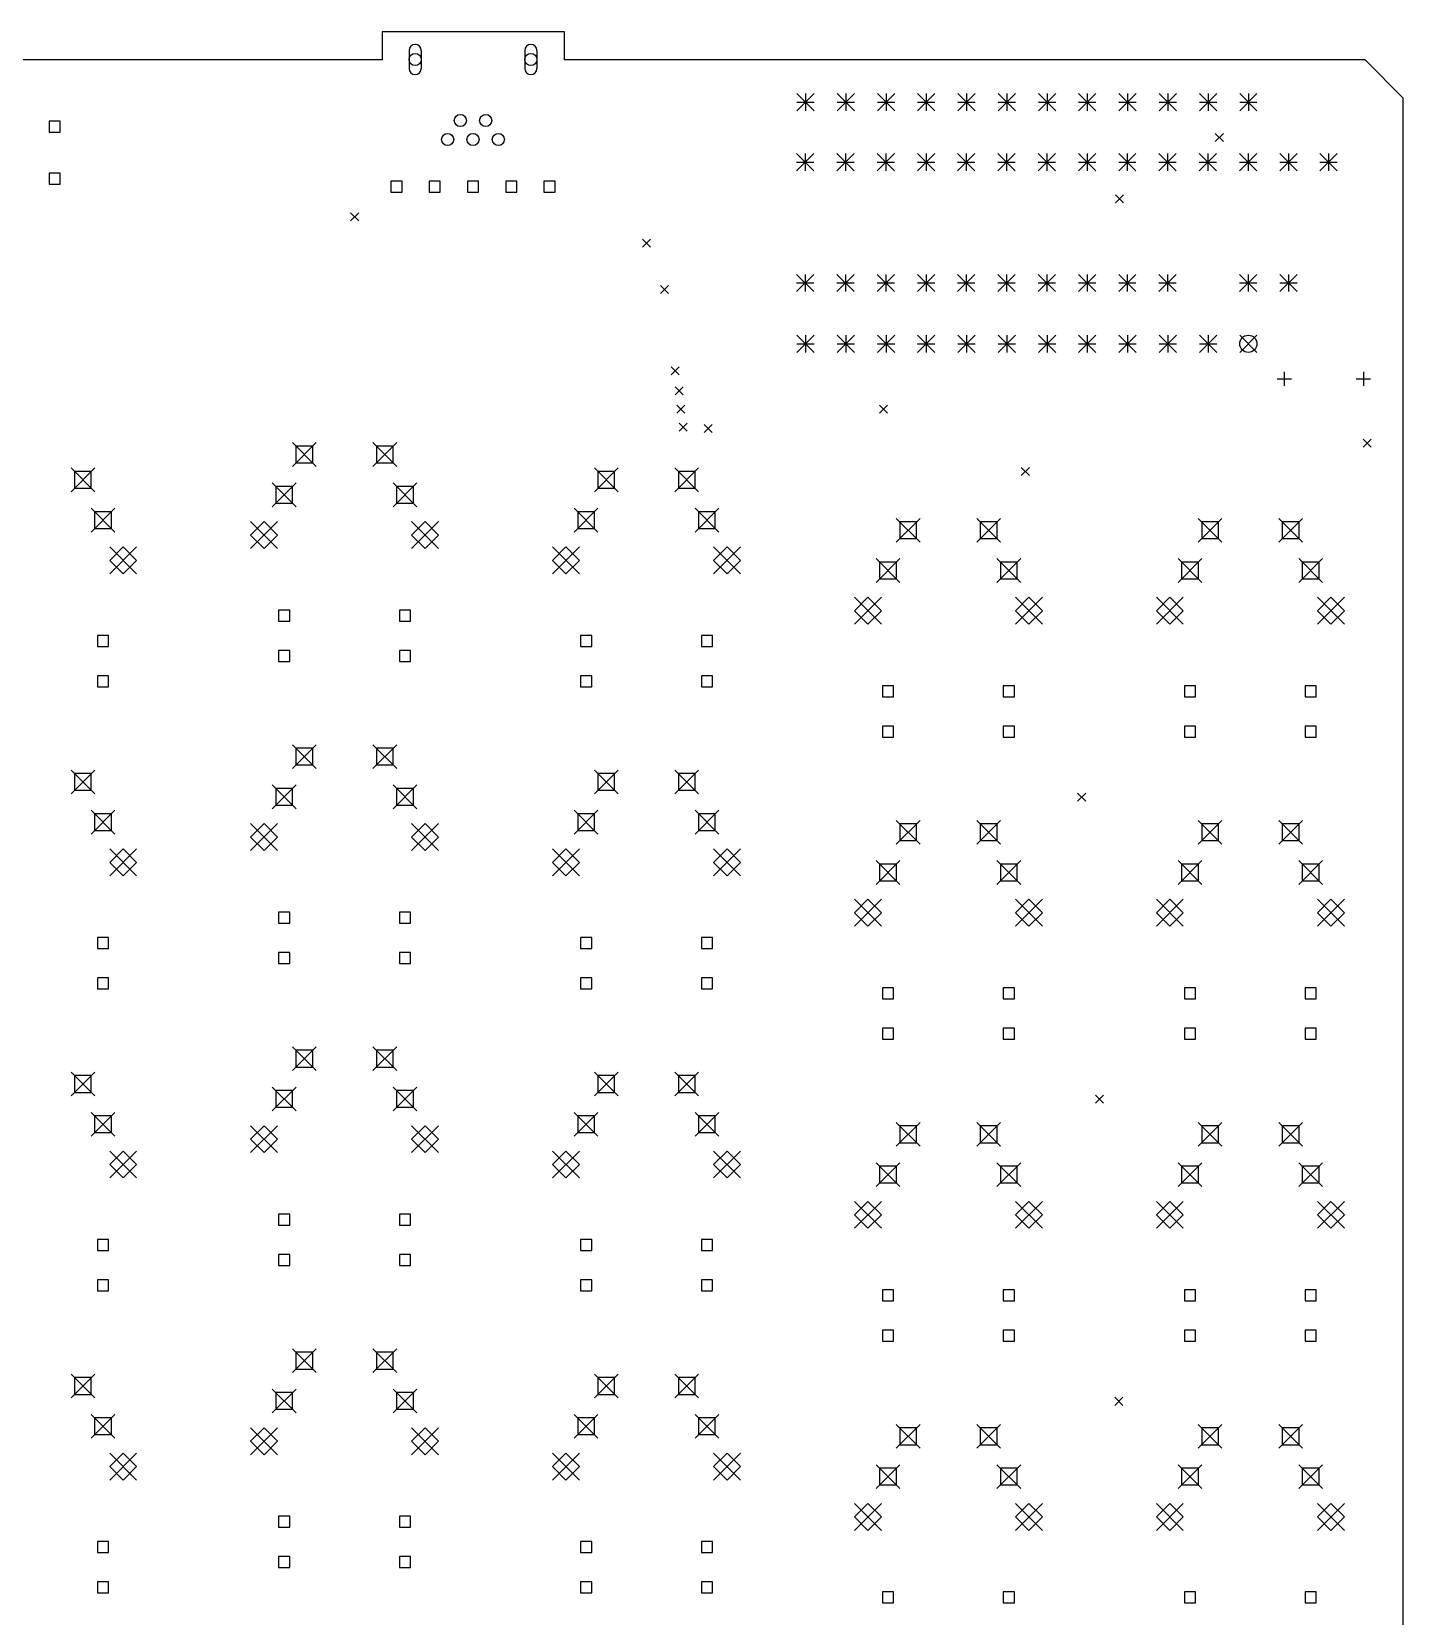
# Model space of a CAD drawing. Extents: x 21 to 196, y -233 to -30.
# Drawn here: x 109.8 to 196.3, y -130.4 to -30.5 of the extents above; entities that cross this region are included whole.
import ezdxf

# ---------------------------------------------------------------- set-up
doc = ezdxf.new("R2010")
doc.units = 0
doc.header["$MEASUREMENT"] = 0
doc.layers.add('BLACK', color=7, linetype='CONTINUOUS')

msp = doc.modelspace()

# ---------------------------------------------------------------- linework, layer by layer
at = {"layer": 'BLACK', "linetype": 'CONTINUOUS'}
for p, q in [((143.408, -30.48), (131.902, -30.48)), ((131.902, -30.48), (131.902, -32.258)), ((143.408, -32.258), (143.408, -30.48)), ((133.614, -31.6586), (133.614, -32.8016)), ((134.376, -31.6586), (134.376, -32.8016)), ((140.909, -31.6586), (140.909, -32.8016)), ((141.671, -31.6586), (141.671, -32.8016)), ((131.902, -32.258), (95.0468, -32.258)), ((193.929, -32.258), (143.408, -32.258)), ((196.342, -34.671), (193.929, -32.258)), ((158.077, -34.3789), (159.169, -35.4711)), ((159.169, -34.3789), (158.077, -35.4711)), ((158.077, -34.925), (159.169, -34.925)), ((158.623, -34.3789), (158.623, -35.4711)), ((160.617, -34.3789), (161.709, -35.4711)), ((161.709, -34.3789), (160.617, -35.4711)), ((160.617, -34.925), (161.709, -34.925)), ((161.163, -34.3789), (161.163, -35.4711)), ((163.157, -34.3789), (164.249, -35.4711)), ((164.249, -34.3789), (163.157, -35.4711)), ((163.157, -34.925), (164.249, -34.925)), ((163.703, -34.3789), (163.703, -35.4711)), ((165.697, -34.3789), (166.789, -35.4711)), ((166.789, -34.3789), (165.697, -35.4711)), ((165.697, -34.925), (166.789, -34.925)), ((166.243, -34.3789), (166.243, -35.4711)), ((168.237, -34.3789), (169.329, -35.4711)), ((169.329, -34.3789), (168.237, -35.4711)), ((168.237, -34.925), (169.329, -34.925)), ((168.783, -34.3789), (168.783, -35.4711)), ((170.777, -34.3789), (171.869, -35.4711)), ((171.869, -34.3789), (170.777, -35.4711)), ((170.777, -34.925), (171.869, -34.925)), ((171.323, -34.3789), (171.323, -35.4711)), ((173.317, -34.3789), (174.409, -35.4711)), ((174.409, -34.3789), (173.317, -35.4711)), ((173.317, -34.925), (174.409, -34.925)), ((173.863, -34.3789), (173.863, -35.4711)), ((175.857, -34.3789), (176.949, -35.4711)), ((176.949, -34.3789), (175.857, -35.4711)), ((175.857, -34.925), (176.949, -34.925)), ((176.403, -34.3789), (176.403, -35.4711)), ((178.397, -34.3789), (179.489, -35.4711)), ((179.489, -34.3789), (178.397, -35.4711)), ((178.397, -34.925), (179.489, -34.925)), ((178.943, -34.3789), (178.943, -35.4711)), ((180.937, -34.3789), (182.029, -35.4711)), ((182.029, -34.3789), (180.937, -35.4711)), ((180.937, -34.925), (182.029, -34.925)), ((181.483, -34.3789), (181.483, -35.4711)), ((183.477, -34.3789), (184.569, -35.4711)), ((184.569, -34.3789), (183.477, -35.4711)), ((183.477, -34.925), (184.569, -34.925)), ((184.023, -34.3789), (184.023, -35.4711)), ((186.017, -34.3789), (187.109, -35.4711)), ((187.109, -34.3789), (186.017, -35.4711)), ((186.017, -34.925), (187.109, -34.925)), ((186.563, -34.3789), (186.563, -35.4711)), ((196.342, -151.13), (196.342, -34.671)), ((111.595, -36.1148), (110.895, -36.1148)), ((110.895, -36.1148), (110.895, -36.8152)), ((110.895, -36.8152), (111.595, -36.8152)), ((111.595, -36.8152), (111.595, -36.1148)), ((184.48, -36.9062), (184.988, -37.4142)), ((184.988, -36.9062), (184.48, -37.4142)), ((158.062, -38.1639), (159.154, -39.2561)), ((159.154, -38.1639), (158.062, -39.2561)), ((158.062, -38.71), (159.154, -38.71)), ((158.608, -38.1639), (158.608, -39.2561)), ((160.602, -38.1639), (161.694, -39.2561)), ((161.694, -38.1639), (160.602, -39.2561)), ((160.602, -38.71), (161.694, -38.71)), ((161.148, -38.1639), (161.148, -39.2561)), ((163.142, -38.1639), (164.234, -39.2561)), ((164.234, -38.1639), (163.142, -39.2561)), ((163.142, -38.71), (164.234, -38.71)), ((163.688, -38.1639), (163.688, -39.2561)), ((165.682, -38.1639), (166.774, -39.2561)), ((166.774, -38.1639), (165.682, -39.2561)), ((165.682, -38.71), (166.774, -38.71)), ((166.228, -38.1639), (166.228, -39.2561)), ((168.222, -38.1639), (169.314, -39.2561)), ((169.314, -38.1639), (168.222, -39.2561)), ((168.222, -38.71), (169.314, -38.71)), ((168.768, -38.1639), (168.768, -39.2561)), ((170.762, -38.1639), (171.854, -39.2561)), ((171.854, -38.1639), (170.762, -39.2561)), ((170.762, -38.71), (171.854, -38.71)), ((171.308, -38.1639), (171.308, -39.2561)), ((173.302, -38.1639), (174.394, -39.2561)), ((174.394, -38.1639), (173.302, -39.2561)), ((173.302, -38.71), (174.394, -38.71)), ((173.848, -38.1639), (173.848, -39.2561)), ((175.842, -38.1639), (176.934, -39.2561)), ((176.934, -38.1639), (175.842, -39.2561)), ((175.842, -38.71), (176.934, -38.71)), ((176.388, -38.1639), (176.388, -39.2561)), ((178.382, -38.1639), (179.474, -39.2561)), ((179.474, -38.1639), (178.382, -39.2561)), ((178.382, -38.71), (179.474, -38.71)), ((178.928, -38.1639), (178.928, -39.2561)), ((180.922, -38.1639), (182.014, -39.2561)), ((182.014, -38.1639), (180.922, -39.2561)), ((180.922, -38.71), (182.014, -38.71)), ((181.468, -38.1639), (181.468, -39.2561)), ((183.462, -38.1639), (184.554, -39.2561)), ((184.554, -38.1639), (183.462, -39.2561)), ((183.462, -38.71), (184.554, -38.71)), ((184.008, -38.1639), (184.008, -39.2561)), ((186.002, -38.1639), (187.094, -39.2561)), ((187.094, -38.1639), (186.002, -39.2561)), ((186.002, -38.71), (187.094, -38.71)), ((186.548, -38.1639), (186.548, -39.2561)), ((188.542, -38.1639), (189.634, -39.2561)), ((189.634, -38.1639), (188.542, -39.2561)), ((188.542, -38.71), (189.634, -38.71)), ((189.088, -38.1639), (189.088, -39.2561)), ((191.082, -38.1639), (192.174, -39.2561)), ((192.174, -38.1639), (191.082, -39.2561)), ((191.082, -38.71), (192.174, -38.71)), ((191.628, -38.1639), (191.628, -39.2561)), ((111.602, -39.4008), (110.902, -39.4008)), ((110.902, -39.4008), (110.902, -40.1012)), ((111.602, -40.1012), (111.602, -39.4008)), ((133.167, -39.9088), (132.466, -39.9088)), ((132.466, -39.9088), (132.466, -40.6092)), ((133.167, -40.6092), (133.167, -39.9088)), ((135.58, -39.9088), (134.879, -39.9088)), ((134.879, -39.9088), (134.879, -40.6092)), ((135.58, -40.6092), (135.58, -39.9088)), ((137.993, -39.9088), (137.292, -39.9088)), ((137.292, -39.9088), (137.292, -40.6092)), ((137.993, -40.6092), (137.993, -39.9088)), ((140.406, -39.9088), (139.705, -39.9088)), ((139.705, -39.9088), (139.705, -40.6092)), ((140.406, -40.6092), (140.406, -39.9088)), ((142.819, -39.9088), (142.118, -39.9088)), ((142.118, -39.9088), (142.118, -40.6092)), ((142.819, -40.6092), (142.819, -39.9088)), ((110.902, -40.1012), (111.602, -40.1012)), ((132.466, -40.6092), (133.167, -40.6092)), ((134.879, -40.6092), (135.58, -40.6092)), ((137.292, -40.6092), (137.993, -40.6092)), ((139.705, -40.6092), (140.406, -40.6092)), ((142.118, -40.6092), (142.819, -40.6092)), ((178.181, -40.767), (178.689, -41.275)), ((178.689, -40.767), (178.181, -41.275)), ((129.921, -41.91), (130.429, -42.418)), ((130.429, -41.91), (129.921, -42.418)), ((148.336, -43.561), (148.844, -44.069)), ((148.844, -43.561), (148.336, -44.069)), ((158.062, -45.7839), (159.154, -46.8761)), ((159.154, -45.7839), (158.062, -46.8761)), ((158.608, -45.7839), (158.608, -46.8761)), ((160.602, -45.7839), (161.694, -46.8761)), ((161.694, -45.7839), (160.602, -46.8761)), ((161.148, -45.7839), (161.148, -46.8761)), ((163.142, -45.7839), (164.234, -46.8761)), ((164.234, -45.7839), (163.142, -46.8761)), ((163.688, -45.7839), (163.688, -46.8761)), ((165.682, -45.7839), (166.774, -46.8761)), ((166.774, -45.7839), (165.682, -46.8761)), ((166.228, -45.7839), (166.228, -46.8761)), ((168.222, -45.7839), (169.314, -46.8761)), ((169.314, -45.7839), (168.222, -46.8761)), ((168.768, -45.7839), (168.768, -46.8761)), ((170.762, -45.7839), (171.854, -46.8761)), ((171.854, -45.7839), (170.762, -46.8761)), ((171.308, -45.7839), (171.308, -46.8761)), ((173.302, -45.7839), (174.394, -46.8761)), ((174.394, -45.7839), (173.302, -46.8761)), ((173.848, -45.7839), (173.848, -46.8761)), ((175.842, -45.7839), (176.934, -46.8761)), ((176.934, -45.7839), (175.842, -46.8761)), ((176.388, -45.7839), (176.388, -46.8761)), ((178.382, -45.7839), (179.474, -46.8761)), ((179.474, -45.7839), (178.382, -46.8761)), ((178.928, -45.7839), (178.928, -46.8761)), ((180.922, -45.7839), (182.014, -46.8761)), ((182.014, -45.7839), (180.922, -46.8761)), ((181.468, -45.7839), (181.468, -46.8761)), ((186.002, -45.7839), (187.094, -46.8761)), ((187.094, -45.7839), (186.002, -46.8761)), ((186.548, -45.7839), (186.548, -46.8761)), ((188.542, -45.7839), (189.634, -46.8761)), ((189.634, -45.7839), (188.542, -46.8761)), ((189.088, -45.7839), (189.088, -46.8761)), ((149.479, -46.482), (149.987, -46.99)), ((149.987, -46.482), (149.479, -46.99)), ((158.062, -46.33), (159.154, -46.33)), ((160.602, -46.33), (161.694, -46.33)), ((163.142, -46.33), (164.234, -46.33)), ((165.682, -46.33), (166.774, -46.33)), ((168.222, -46.33), (169.314, -46.33)), ((170.762, -46.33), (171.854, -46.33)), ((173.302, -46.33), (174.394, -46.33)), ((175.842, -46.33), (176.934, -46.33)), ((178.382, -46.33), (179.474, -46.33)), ((180.922, -46.33), (182.014, -46.33)), ((186.002, -46.33), (187.094, -46.33)), ((188.542, -46.33), (189.634, -46.33)), ((158.077, -49.6189), (159.169, -50.7111)), ((159.169, -49.6189), (158.077, -50.7111)), ((158.623, -49.6189), (158.623, -50.7111)), ((160.617, -49.6189), (161.709, -50.7111)), ((161.709, -49.6189), (160.617, -50.7111)), ((161.163, -49.6189), (161.163, -50.7111)), ((163.157, -49.6189), (164.249, -50.7111)), ((164.249, -49.6189), (163.157, -50.7111)), ((163.703, -49.6189), (163.703, -50.7111)), ((165.697, -49.6189), (166.789, -50.7111)), ((166.789, -49.6189), (165.697, -50.7111)), ((166.243, -49.6189), (166.243, -50.7111)), ((168.237, -49.6189), (169.329, -50.7111)), ((169.329, -49.6189), (168.237, -50.7111)), ((168.783, -49.6189), (168.783, -50.7111)), ((170.777, -49.6189), (171.869, -50.7111)), ((171.869, -49.6189), (170.777, -50.7111)), ((171.323, -49.6189), (171.323, -50.7111)), ((173.317, -49.6189), (174.409, -50.7111)), ((174.409, -49.6189), (173.317, -50.7111)), ((173.863, -49.6189), (173.863, -50.7111)), ((175.857, -49.6189), (176.949, -50.7111)), ((176.949, -49.6189), (175.857, -50.7111)), ((176.403, -49.6189), (176.403, -50.7111)), ((178.397, -49.6189), (179.489, -50.7111)), ((179.489, -49.6189), (178.397, -50.7111)), ((178.943, -49.6189), (178.943, -50.7111)), ((180.937, -49.6189), (182.029, -50.7111)), ((182.029, -49.6189), (180.937, -50.7111)), ((181.483, -49.6189), (181.483, -50.7111)), ((183.477, -49.6189), (184.569, -50.7111)), ((184.569, -49.6189), (183.477, -50.7111)), ((184.023, -49.6189), (184.023, -50.7111)), ((186.018, -49.6202), (187.108, -50.7098)), ((187.108, -49.6202), (186.018, -50.7098)), ((158.077, -50.165), (159.169, -50.165)), ((160.617, -50.165), (161.709, -50.165)), ((163.157, -50.165), (164.249, -50.165)), ((165.697, -50.165), (166.789, -50.165)), ((168.237, -50.165), (169.329, -50.165)), ((170.777, -50.165), (171.869, -50.165)), ((173.317, -50.165), (174.409, -50.165)), ((175.857, -50.165), (176.949, -50.165)), ((178.397, -50.165), (179.489, -50.165)), ((180.937, -50.165), (182.029, -50.165)), ((183.477, -50.165), (184.569, -50.165)), ((150.139, -51.6128), (150.647, -52.1208)), ((150.647, -51.6128), (150.139, -52.1208)), ((188.827, -51.9248), (188.827, -52.8248)), ((193.827, -51.9248), (193.827, -52.8248)), ((150.393, -52.8828), (150.901, -53.3908)), ((150.901, -52.8828), (150.393, -53.3908)), ((188.377, -52.3748), (189.277, -52.3748)), ((193.377, -52.3748), (194.277, -52.3748)), ((150.495, -54.0385), (151.003, -54.5465)), ((151.003, -54.0385), (150.495, -54.5465)), ((163.297, -54.0258), (163.805, -54.5338)), ((163.805, -54.0258), (163.297, -54.5338)), ((150.647, -55.1688), (151.155, -55.6768)), ((151.155, -55.1688), (150.647, -55.6768)), ((152.222, -55.245), (152.73, -55.753)), ((152.73, -55.245), (152.222, -55.753)), ((126.251, -56.4007), (127.749, -57.8993)), ((127.749, -56.4007), (126.251, -57.8993)), ((127.53, -56.6202), (126.47, -56.6202)), ((126.47, -56.6202), (126.47, -57.6798)), ((127.53, -57.6798), (127.53, -56.6202)), ((131.331, -56.4007), (132.829, -57.8993)), ((132.829, -56.4007), (131.331, -57.8993)), ((132.61, -56.6202), (131.55, -56.6202)), ((131.55, -56.6202), (131.55, -57.6798)), ((132.61, -57.6798), (132.61, -56.6202)), ((193.802, -56.1848), (194.31, -56.6928)), ((194.31, -56.1848), (193.802, -56.6928)), ((126.47, -57.6798), (127.53, -57.6798)), ((131.55, -57.6798), (132.61, -57.6798)), ((172.237, -57.9628), (172.745, -58.4708)), ((172.745, -57.9628), (172.237, -58.4708)), ((112.281, -57.9984), (113.779, -59.497)), ((113.779, -57.9984), (112.281, -59.497)), ((113.56, -58.2178), (112.5, -58.2178)), ((112.5, -58.2178), (112.5, -59.2775)), ((113.56, -59.2775), (113.56, -58.2178)), ((124.981, -58.9407), (126.479, -60.4393)), ((126.479, -58.9407), (124.981, -60.4393)), ((132.601, -58.9407), (134.099, -60.4393)), ((134.099, -58.9407), (132.601, -60.4393)), ((145.301, -57.9984), (146.799, -59.497)), ((146.799, -57.9984), (145.301, -59.497)), ((146.58, -58.2178), (145.52, -58.2178)), ((145.52, -58.2178), (145.52, -59.2775)), ((146.58, -59.2775), (146.58, -58.2178)), ((150.381, -57.9984), (151.879, -59.497)), ((151.879, -57.9984), (150.381, -59.497)), ((151.66, -58.2178), (150.6, -58.2178)), ((150.6, -58.2178), (150.6, -59.2775)), ((151.66, -59.2775), (151.66, -58.2178)), ((112.5, -59.2775), (113.56, -59.2775)), ((126.26, -59.1602), (125.2, -59.1602)), ((125.2, -59.1602), (125.2, -60.2198)), ((126.26, -60.2198), (126.26, -59.1602)), ((133.88, -59.1602), (132.82, -59.1602)), ((132.82, -59.1602), (132.82, -60.2198)), ((133.88, -60.2198), (133.88, -59.1602)), ((145.52, -59.2775), (146.58, -59.2775)), ((150.6, -59.2775), (151.66, -59.2775)), ((113.551, -60.5384), (115.049, -62.037)), ((115.049, -60.5384), (113.551, -62.037)), ((114.83, -60.7578), (113.77, -60.7578)), ((113.77, -60.7578), (113.77, -61.8175)), ((114.83, -61.8175), (114.83, -60.7578)), ((125.2, -60.2198), (126.26, -60.2198)), ((132.82, -60.2198), (133.88, -60.2198)), ((144.031, -60.5384), (145.529, -62.037)), ((145.529, -60.5384), (144.031, -62.037)), ((145.31, -60.7578), (144.25, -60.7578)), ((144.25, -60.7578), (144.25, -61.8175)), ((145.31, -61.8175), (145.31, -60.7578)), ((151.651, -60.5384), (153.149, -62.037)), ((153.149, -60.5384), (151.651, -62.037)), ((152.93, -60.7578), (151.87, -60.7578)), ((151.87, -60.7578), (151.87, -61.8175)), ((152.93, -61.8175), (152.93, -60.7578)), ((113.77, -61.8175), (114.83, -61.8175)), ((123.609, -61.3791), (125.311, -63.0809)), ((125.311, -61.3791), (123.609, -63.0809)), ((124.46, -61.3791), (123.609, -62.23)), ((125.311, -62.23), (124.46, -61.3791)), ((133.769, -61.3791), (135.471, -63.0809)), ((135.471, -61.3791), (133.769, -63.0809)), ((134.62, -61.3791), (133.769, -62.23)), ((135.471, -62.23), (134.62, -61.3791)), ((144.25, -61.8175), (145.31, -61.8175)), ((151.87, -61.8175), (152.93, -61.8175)), ((164.351, -61.1759), (165.849, -62.6745)), ((165.849, -61.1759), (164.351, -62.6745)), ((165.63, -61.3954), (164.57, -61.3954)), ((164.57, -61.3954), (164.57, -62.455)), ((165.63, -62.455), (165.63, -61.3954)), ((169.431, -61.1759), (170.929, -62.6745)), ((170.929, -61.1759), (169.431, -62.6745)), ((170.71, -61.3954), (169.65, -61.3954)), ((169.65, -61.3954), (169.65, -62.455)), ((170.71, -62.455), (170.71, -61.3954)), ((183.401, -61.1759), (184.899, -62.6745)), ((184.899, -61.1759), (183.401, -62.6745)), ((184.68, -61.3954), (183.62, -61.3954)), ((183.62, -61.3954), (183.62, -62.455)), ((184.68, -62.455), (184.68, -61.3954)), ((188.481, -61.1759), (189.979, -62.6745)), ((189.979, -61.1759), (188.481, -62.6745)), ((189.76, -61.3954), (188.7, -61.3954)), ((188.7, -61.3954), (188.7, -62.455)), ((189.76, -62.455), (189.76, -61.3954)), ((123.609, -62.23), (124.46, -63.0809)), ((124.46, -63.0809), (125.311, -62.23)), ((133.769, -62.23), (134.62, -63.0809)), ((134.62, -63.0809), (135.471, -62.23)), ((164.57, -62.455), (165.63, -62.455)), ((169.65, -62.455), (170.71, -62.455)), ((183.62, -62.455), (184.68, -62.455)), ((188.7, -62.455), (189.76, -62.455)), ((114.719, -62.9768), (116.421, -64.6786)), ((116.421, -62.9768), (114.719, -64.6786)), ((115.57, -62.9768), (114.719, -63.8277)), ((114.719, -63.8277), (115.57, -64.6786)), ((116.421, -63.8277), (115.57, -62.9768)), ((115.57, -64.6786), (116.421, -63.8277)), ((142.659, -62.9768), (144.361, -64.6786)), ((144.361, -62.9768), (142.659, -64.6786)), ((143.51, -62.9768), (142.659, -63.8277)), ((142.659, -63.8277), (143.51, -64.6786)), ((144.361, -63.8277), (143.51, -62.9768)), ((143.51, -64.6786), (144.361, -63.8277)), ((152.819, -62.9768), (154.521, -64.6786)), ((154.521, -62.9768), (152.819, -64.6786)), ((153.67, -62.9768), (152.819, -63.8277)), ((152.819, -63.8277), (153.67, -64.6786)), ((154.521, -63.8277), (153.67, -62.9768)), ((153.67, -64.6786), (154.521, -63.8277)), ((163.081, -63.7159), (164.579, -65.2145)), ((164.579, -63.7159), (163.081, -65.2145)), ((164.36, -63.9354), (163.3, -63.9354)), ((163.3, -63.9354), (163.3, -64.995)), ((164.36, -64.995), (164.36, -63.9354)), ((170.701, -63.7159), (172.199, -65.2145)), ((172.199, -63.7159), (170.701, -65.2145)), ((171.98, -63.9354), (170.92, -63.9354)), ((170.92, -63.9354), (170.92, -64.995)), ((171.98, -64.995), (171.98, -63.9354)), ((182.131, -63.7159), (183.629, -65.2145)), ((183.629, -63.7159), (182.131, -65.2145)), ((183.41, -63.9354), (182.35, -63.9354)), ((182.35, -63.9354), (182.35, -64.995)), ((183.41, -64.995), (183.41, -63.9354)), ((189.751, -63.7159), (191.249, -65.2145)), ((191.249, -63.7159), (189.751, -65.2145)), ((191.03, -63.9354), (189.97, -63.9354)), ((189.97, -63.9354), (189.97, -64.995)), ((191.03, -64.995), (191.03, -63.9354)), ((163.3, -64.995), (164.36, -64.995)), ((170.92, -64.995), (171.98, -64.995)), ((182.35, -64.995), (183.41, -64.995)), ((189.97, -64.995), (191.03, -64.995)), ((126.08, -66.9598), (125.38, -66.9598)), ((125.38, -66.9598), (125.38, -67.6602)), ((126.08, -67.6602), (126.08, -66.9598)), ((133.7, -66.9598), (133, -66.9598)), ((133, -66.9598), (133, -67.6602)), ((133.7, -67.6602), (133.7, -66.9598)), ((161.709, -66.1543), (163.411, -67.8561)), ((163.411, -66.1543), (161.709, -67.8561)), ((162.56, -66.1543), (161.709, -67.0052)), ((163.411, -67.0052), (162.56, -66.1543)), ((171.869, -66.1543), (173.571, -67.8561)), ((173.571, -66.1543), (171.869, -67.8561)), ((172.72, -66.1543), (171.869, -67.0052)), ((173.571, -67.0052), (172.72, -66.1543)), ((180.759, -66.1543), (182.461, -67.8561)), ((182.461, -66.1543), (180.759, -67.8561)), ((181.61, -66.1543), (180.759, -67.0052)), ((182.461, -67.0052), (181.61, -66.1543)), ((190.919, -66.1543), (192.621, -67.8561)), ((192.621, -66.1543), (190.919, -67.8561)), ((191.77, -66.1543), (190.919, -67.0052)), ((192.621, -67.0052), (191.77, -66.1543)), ((125.38, -67.6602), (126.08, -67.6602)), ((133, -67.6602), (133.7, -67.6602)), ((161.709, -67.0052), (162.56, -67.8561)), ((162.56, -67.8561), (163.411, -67.0052)), ((171.869, -67.0052), (172.72, -67.8561)), ((172.72, -67.8561), (173.571, -67.0052)), ((180.759, -67.0052), (181.61, -67.8561)), ((181.61, -67.8561), (182.461, -67.0052)), ((190.919, -67.0052), (191.77, -67.8561)), ((191.77, -67.8561), (192.621, -67.0052)), ((114.65, -68.5574), (113.95, -68.5574)), ((113.95, -68.5574), (113.95, -69.2579)), ((114.65, -69.2579), (114.65, -68.5574)), ((145.13, -68.5574), (144.43, -68.5574)), ((144.43, -68.5574), (144.43, -69.2579)), ((145.13, -69.2579), (145.13, -68.5574)), ((152.75, -68.5574), (152.05, -68.5574)), ((152.05, -68.5574), (152.05, -69.2579)), ((152.75, -69.2579), (152.75, -68.5574)), ((113.95, -69.2579), (114.65, -69.2579)), ((126.08, -69.4998), (125.38, -69.4998)), ((125.38, -69.4998), (125.38, -70.2002)), ((126.08, -70.2002), (126.08, -69.4998)), ((133.7, -69.4998), (133, -69.4998)), ((133, -69.4998), (133, -70.2002)), ((133.7, -70.2002), (133.7, -69.4998)), ((144.43, -69.2579), (145.13, -69.2579)), ((152.05, -69.2579), (152.75, -69.2579)), ((125.38, -70.2002), (126.08, -70.2002)), ((133, -70.2002), (133.7, -70.2002)), ((114.65, -71.0974), (113.95, -71.0974)), ((113.95, -71.0974), (113.95, -71.7979)), ((113.95, -71.7979), (114.65, -71.7979)), ((114.65, -71.7979), (114.65, -71.0974)), ((145.13, -71.0974), (144.43, -71.0974)), ((144.43, -71.0974), (144.43, -71.7979)), ((144.43, -71.7979), (145.13, -71.7979)), ((145.13, -71.7979), (145.13, -71.0974)), ((152.75, -71.0974), (152.05, -71.0974)), ((152.05, -71.0974), (152.05, -71.7979)), ((152.05, -71.7979), (152.75, -71.7979)), ((152.75, -71.7979), (152.75, -71.0974)), ((164.18, -71.735), (163.48, -71.735)), ((163.48, -71.735), (163.48, -72.4354)), ((164.18, -72.4354), (164.18, -71.735)), ((171.8, -71.735), (171.1, -71.735)), ((171.1, -71.735), (171.1, -72.4354)), ((171.8, -72.4354), (171.8, -71.735)), ((183.23, -71.735), (182.53, -71.735)), ((182.53, -71.735), (182.53, -72.4354)), ((183.23, -72.4354), (183.23, -71.735)), ((190.85, -71.735), (190.15, -71.735)), ((190.15, -71.735), (190.15, -72.4354)), ((190.85, -72.4354), (190.85, -71.735)), ((163.48, -72.4354), (164.18, -72.4354)), ((171.1, -72.4354), (171.8, -72.4354)), ((182.53, -72.4354), (183.23, -72.4354)), ((190.15, -72.4354), (190.85, -72.4354)), ((164.18, -74.275), (163.48, -74.275)), ((163.48, -74.275), (163.48, -74.9754)), ((164.18, -74.9754), (164.18, -74.275)), ((171.8, -74.275), (171.1, -74.275)), ((171.1, -74.275), (171.1, -74.9754)), ((171.8, -74.9754), (171.8, -74.275)), ((183.23, -74.275), (182.53, -74.275)), ((182.53, -74.275), (182.53, -74.9754)), ((183.23, -74.9754), (183.23, -74.275)), ((190.85, -74.275), (190.15, -74.275)), ((190.15, -74.275), (190.15, -74.9754)), ((190.85, -74.9754), (190.85, -74.275)), ((126.251, -75.4507), (127.749, -76.9493)), ((127.749, -75.4507), (126.251, -76.9493)), ((127.53, -75.6702), (126.47, -75.6702)), ((126.47, -75.6702), (126.47, -76.7298)), ((127.53, -76.7298), (127.53, -75.6702)), ((131.331, -75.4507), (132.829, -76.9493)), ((132.829, -75.4507), (131.331, -76.9493)), ((132.61, -75.6702), (131.55, -75.6702)), ((131.55, -75.6702), (131.55, -76.7298)), ((132.61, -76.7298), (132.61, -75.6702)), ((163.48, -74.9754), (164.18, -74.9754)), ((171.1, -74.9754), (171.8, -74.9754)), ((182.53, -74.9754), (183.23, -74.9754)), ((190.15, -74.9754), (190.85, -74.9754)), ((126.47, -76.7298), (127.53, -76.7298)), ((131.55, -76.7298), (132.61, -76.7298)), ((112.281, -77.0484), (113.779, -78.547)), ((113.779, -77.0484), (112.281, -78.547)), ((113.56, -77.2678), (112.5, -77.2678)), ((112.5, -77.2678), (112.5, -78.3275)), ((113.56, -78.3275), (113.56, -77.2678)), ((145.301, -77.0484), (146.799, -78.547)), ((146.799, -77.0484), (145.301, -78.547)), ((146.58, -77.2678), (145.52, -77.2678)), ((145.52, -77.2678), (145.52, -78.3275)), ((146.58, -78.3275), (146.58, -77.2678)), ((150.381, -77.0484), (151.879, -78.547)), ((151.879, -77.0484), (150.381, -78.547)), ((151.66, -77.2678), (150.6, -77.2678)), ((150.6, -77.2678), (150.6, -78.3275)), ((151.66, -78.3275), (151.66, -77.2678)), ((112.5, -78.3275), (113.56, -78.3275)), ((124.981, -77.9907), (126.479, -79.4893)), ((126.479, -77.9907), (124.981, -79.4893)), ((126.26, -78.2102), (125.2, -78.2102)), ((125.2, -78.2102), (125.2, -79.2698)), ((126.26, -79.2698), (126.26, -78.2102)), ((132.601, -77.9907), (134.099, -79.4893)), ((134.099, -77.9907), (132.601, -79.4893)), ((133.88, -78.2102), (132.82, -78.2102)), ((132.82, -78.2102), (132.82, -79.2698)), ((133.88, -79.2698), (133.88, -78.2102)), ((145.52, -78.3275), (146.58, -78.3275)), ((150.6, -78.3275), (151.66, -78.3275)), ((175.793, -78.5114), (176.301, -79.0194)), ((176.301, -78.5114), (175.793, -79.0194)), ((113.551, -79.5884), (115.049, -81.087)), ((115.049, -79.5884), (113.551, -81.087)), ((114.83, -79.8078), (113.77, -79.8078)), ((113.77, -79.8078), (113.77, -80.8675)), ((114.83, -80.8675), (114.83, -79.8078)), ((125.2, -79.2698), (126.26, -79.2698)), ((132.82, -79.2698), (133.88, -79.2698)), ((144.031, -79.5884), (145.529, -81.087)), ((145.529, -79.5884), (144.031, -81.087)), ((145.31, -79.8078), (144.25, -79.8078)), ((144.25, -79.8078), (144.25, -80.8675)), ((145.31, -80.8675), (145.31, -79.8078)), ((151.651, -79.5884), (153.149, -81.087)), ((153.149, -79.5884), (151.651, -81.087)), ((152.93, -79.8078), (151.87, -79.8078)), ((151.87, -79.8078), (151.87, -80.8675)), ((152.93, -80.8675), (152.93, -79.8078)), ((113.77, -80.8675), (114.83, -80.8675)), ((123.609, -80.4291), (125.311, -82.1309)), ((125.311, -80.4291), (123.609, -82.1309)), ((124.46, -80.4291), (123.609, -81.28)), ((125.311, -81.28), (124.46, -80.4291)), ((133.769, -80.4291), (135.471, -82.1309)), ((135.471, -80.4291), (133.769, -82.1309)), ((134.62, -80.4291), (133.769, -81.28)), ((135.471, -81.28), (134.62, -80.4291)), ((144.25, -80.8675), (145.31, -80.8675)), ((151.87, -80.8675), (152.93, -80.8675)), ((164.351, -80.2234), (165.849, -81.722)), ((165.849, -80.2234), (164.351, -81.722)), ((165.63, -80.4428), (164.57, -80.4428)), ((164.57, -80.4428), (164.57, -81.5025)), ((165.63, -81.5025), (165.63, -80.4428)), ((169.431, -80.2234), (170.929, -81.722)), ((170.929, -80.2234), (169.431, -81.722)), ((170.71, -80.4428), (169.65, -80.4428)), ((169.65, -80.4428), (169.65, -81.5025)), ((170.71, -81.5025), (170.71, -80.4428)), ((183.401, -80.2234), (184.899, -81.722)), ((184.899, -80.2234), (183.401, -81.722)), ((184.68, -80.4428), (183.62, -80.4428)), ((183.62, -80.4428), (183.62, -81.5025)), ((184.68, -81.5025), (184.68, -80.4428)), ((188.481, -80.2234), (189.979, -81.722)), ((189.979, -80.2234), (188.481, -81.722)), ((189.76, -80.4428), (188.7, -80.4428)), ((188.7, -80.4428), (188.7, -81.5025)), ((189.76, -81.5025), (189.76, -80.4428)), ((123.609, -81.28), (124.46, -82.1309)), ((124.46, -82.1309), (125.311, -81.28)), ((133.769, -81.28), (134.62, -82.1309)), ((134.62, -82.1309), (135.471, -81.28)), ((164.57, -81.5025), (165.63, -81.5025)), ((169.65, -81.5025), (170.71, -81.5025)), ((183.62, -81.5025), (184.68, -81.5025)), ((188.7, -81.5025), (189.76, -81.5025)), ((114.719, -82.0268), (116.421, -83.7286)), ((116.421, -82.0268), (114.719, -83.7286)), ((115.57, -82.0268), (114.719, -82.8777)), ((114.719, -82.8777), (115.57, -83.7286)), ((116.421, -82.8777), (115.57, -82.0268)), ((115.57, -83.7286), (116.421, -82.8777)), ((142.659, -82.0268), (144.361, -83.7286)), ((144.361, -82.0268), (142.659, -83.7286)), ((143.51, -82.0268), (142.659, -82.8777)), ((142.659, -82.8777), (143.51, -83.7286)), ((144.361, -82.8777), (143.51, -82.0268)), ((143.51, -83.7286), (144.361, -82.8777)), ((152.819, -82.0268), (154.521, -83.7286)), ((154.521, -82.0268), (152.819, -83.7286)), ((153.67, -82.0268), (152.819, -82.8777)), ((152.819, -82.8777), (153.67, -83.7286)), ((154.521, -82.8777), (153.67, -82.0268)), ((153.67, -83.7286), (154.521, -82.8777)), ((163.081, -82.7634), (164.579, -84.262)), ((164.579, -82.7634), (163.081, -84.262)), ((170.701, -82.7634), (172.199, -84.262)), ((172.199, -82.7634), (170.701, -84.262)), ((182.131, -82.7634), (183.629, -84.262)), ((183.629, -82.7634), (182.131, -84.262)), ((189.751, -82.7634), (191.249, -84.262)), ((191.249, -82.7634), (189.751, -84.262)), ((164.36, -82.9828), (163.3, -82.9828)), ((163.3, -82.9828), (163.3, -84.0425)), ((164.36, -84.0425), (164.36, -82.9828)), ((171.98, -82.9828), (170.92, -82.9828)), ((170.92, -82.9828), (170.92, -84.0425)), ((171.98, -84.0425), (171.98, -82.9828)), ((183.41, -82.9828), (182.35, -82.9828)), ((182.35, -82.9828), (182.35, -84.0425)), ((183.41, -84.0425), (183.41, -82.9828)), ((191.03, -82.9828), (189.97, -82.9828)), ((189.97, -82.9828), (189.97, -84.0425)), ((191.03, -84.0425), (191.03, -82.9828)), ((163.3, -84.0425), (164.36, -84.0425)), ((170.92, -84.0425), (171.98, -84.0425)), ((182.35, -84.0425), (183.41, -84.0425)), ((189.97, -84.0425), (191.03, -84.0425)), ((161.709, -85.2018), (163.411, -86.9036)), ((163.411, -85.2018), (161.709, -86.9036)), ((162.56, -85.2018), (161.709, -86.0527)), ((163.411, -86.0527), (162.56, -85.2018)), ((171.869, -85.2018), (173.571, -86.9036)), ((173.571, -85.2018), (171.869, -86.9036)), ((172.72, -85.2018), (171.869, -86.0527)), ((173.571, -86.0527), (172.72, -85.2018)), ((180.759, -85.2018), (182.461, -86.9036)), ((182.461, -85.2018), (180.759, -86.9036)), ((181.61, -85.2018), (180.759, -86.0527)), ((182.461, -86.0527), (181.61, -85.2018)), ((190.919, -85.2018), (192.621, -86.9036)), ((192.621, -85.2018), (190.919, -86.9036)), ((191.77, -85.2018), (190.919, -86.0527)), ((192.621, -86.0527), (191.77, -85.2018)), ((126.08, -86.0098), (125.38, -86.0098)), ((125.38, -86.0098), (125.38, -86.7102)), ((125.38, -86.7102), (126.08, -86.7102)), ((126.08, -86.7102), (126.08, -86.0098)), ((133.7, -86.0098), (133, -86.0098)), ((133, -86.0098), (133, -86.7102)), ((133, -86.7102), (133.7, -86.7102)), ((133.7, -86.7102), (133.7, -86.0098)), ((161.709, -86.0527), (162.56, -86.9036)), ((162.56, -86.9036), (163.411, -86.0527)), ((171.869, -86.0527), (172.72, -86.9036)), ((172.72, -86.9036), (173.571, -86.0527)), ((180.759, -86.0527), (181.61, -86.9036)), ((181.61, -86.9036), (182.461, -86.0527)), ((190.919, -86.0527), (191.77, -86.9036)), ((191.77, -86.9036), (192.621, -86.0527)), ((114.65, -87.6074), (113.95, -87.6074)), ((113.95, -87.6074), (113.95, -88.3079)), ((114.65, -88.3079), (114.65, -87.6074)), ((145.13, -87.6074), (144.43, -87.6074)), ((144.43, -87.6074), (144.43, -88.3079)), ((145.13, -88.3079), (145.13, -87.6074)), ((152.75, -87.6074), (152.05, -87.6074)), ((152.05, -87.6074), (152.05, -88.3079)), ((152.75, -88.3079), (152.75, -87.6074)), ((113.95, -88.3079), (114.65, -88.3079)), ((126.08, -88.5498), (125.38, -88.5498)), ((125.38, -88.5498), (125.38, -89.2502)), ((126.08, -89.2502), (126.08, -88.5498)), ((133.7, -88.5498), (133, -88.5498)), ((133, -88.5498), (133, -89.2502)), ((133.7, -89.2502), (133.7, -88.5498)), ((144.43, -88.3079), (145.13, -88.3079)), ((152.05, -88.3079), (152.75, -88.3079)), ((125.38, -89.2502), (126.08, -89.2502)), ((133, -89.2502), (133.7, -89.2502)), ((114.65, -90.1474), (113.95, -90.1474)), ((113.95, -90.1474), (113.95, -90.8479)), ((113.95, -90.8479), (114.65, -90.8479)), ((114.65, -90.8479), (114.65, -90.1474)), ((145.13, -90.1474), (144.43, -90.1474)), ((144.43, -90.1474), (144.43, -90.8479)), ((144.43, -90.8479), (145.13, -90.8479)), ((145.13, -90.8479), (145.13, -90.1474)), ((152.75, -90.1474), (152.05, -90.1474)), ((152.05, -90.1474), (152.05, -90.8479)), ((152.05, -90.8479), (152.75, -90.8479)), ((152.75, -90.8479), (152.75, -90.1474)), ((164.18, -90.7824), (163.48, -90.7824)), ((163.48, -90.7824), (163.48, -91.4829)), ((164.18, -91.4829), (164.18, -90.7824)), ((171.8, -90.7824), (171.1, -90.7824)), ((171.1, -90.7824), (171.1, -91.4829)), ((171.8, -91.4829), (171.8, -90.7824)), ((183.23, -90.7824), (182.53, -90.7824)), ((182.53, -90.7824), (182.53, -91.4829)), ((183.23, -91.4829), (183.23, -90.7824)), ((190.85, -90.7824), (190.15, -90.7824)), ((190.15, -90.7824), (190.15, -91.4829)), ((190.85, -91.4829), (190.85, -90.7824)), ((163.48, -91.4829), (164.18, -91.4829)), ((171.1, -91.4829), (171.8, -91.4829)), ((182.53, -91.4829), (183.23, -91.4829)), ((190.15, -91.4829), (190.85, -91.4829)), ((164.18, -93.3224), (163.48, -93.3224)), ((163.48, -93.3224), (163.48, -94.0229)), ((164.18, -94.0229), (164.18, -93.3224)), ((171.8, -93.3224), (171.1, -93.3224)), ((171.1, -93.3224), (171.1, -94.0229)), ((171.8, -94.0229), (171.8, -93.3224)), ((183.23, -93.3224), (182.53, -93.3224)), ((182.53, -93.3224), (182.53, -94.0229)), ((183.23, -94.0229), (183.23, -93.3224)), ((190.85, -93.3224), (190.15, -93.3224)), ((190.15, -93.3224), (190.15, -94.0229)), ((190.85, -94.0229), (190.85, -93.3224)), ((126.251, -94.5007), (127.749, -95.9993)), ((127.749, -94.5007), (126.251, -95.9993)), ((127.53, -94.7202), (126.47, -94.7202)), ((126.47, -94.7202), (126.47, -95.7798)), ((127.53, -95.7798), (127.53, -94.7202)), ((131.331, -94.5007), (132.829, -95.9993)), ((132.829, -94.5007), (131.331, -95.9993)), ((132.61, -94.7202), (131.55, -94.7202)), ((131.55, -94.7202), (131.55, -95.7798)), ((132.61, -95.7798), (132.61, -94.7202)), ((163.48, -94.0229), (164.18, -94.0229)), ((171.1, -94.0229), (171.8, -94.0229)), ((182.53, -94.0229), (183.23, -94.0229)), ((190.15, -94.0229), (190.85, -94.0229)), ((126.47, -95.7798), (127.53, -95.7798)), ((131.55, -95.7798), (132.61, -95.7798)), ((112.281, -96.0984), (113.779, -97.597)), ((113.779, -96.0984), (112.281, -97.597)), ((113.56, -96.3178), (112.5, -96.3178)), ((112.5, -96.3178), (112.5, -97.3775)), ((113.56, -97.3775), (113.56, -96.3178)), ((145.301, -96.0984), (146.799, -97.597)), ((146.799, -96.0984), (145.301, -97.597)), ((146.58, -96.3178), (145.52, -96.3178)), ((145.52, -96.3178), (145.52, -97.3775)), ((146.58, -97.3775), (146.58, -96.3178)), ((150.381, -96.0984), (151.879, -97.597)), ((151.879, -96.0984), (150.381, -97.597)), ((151.66, -96.3178), (150.6, -96.3178)), ((150.6, -96.3178), (150.6, -97.3775)), ((151.66, -97.3775), (151.66, -96.3178)), ((112.5, -97.3775), (113.56, -97.3775)), ((124.981, -97.0407), (126.479, -98.5393)), ((126.479, -97.0407), (124.981, -98.5393)), ((126.26, -97.2602), (125.2, -97.2602)), ((125.2, -97.2602), (125.2, -98.3198)), ((126.26, -98.3198), (126.26, -97.2602)), ((132.601, -97.0407), (134.099, -98.5393)), ((134.099, -97.0407), (132.601, -98.5393)), ((133.88, -97.2602), (132.82, -97.2602)), ((132.82, -97.2602), (132.82, -98.3198)), ((133.88, -98.3198), (133.88, -97.2602)), ((145.52, -97.3775), (146.58, -97.3775)), ((150.6, -97.3775), (151.66, -97.3775)), ((176.911, -97.5614), (177.419, -98.0694)), ((177.419, -97.5614), (176.911, -98.0694)), ((113.551, -98.6384), (115.049, -100.137)), ((115.049, -98.6384), (113.551, -100.137)), ((114.83, -98.8578), (113.77, -98.8578)), ((113.77, -98.8578), (113.77, -99.9175)), ((114.83, -99.9175), (114.83, -98.8578)), ((125.2, -98.3198), (126.26, -98.3198)), ((132.82, -98.3198), (133.88, -98.3198)), ((144.031, -98.6384), (145.529, -100.137)), ((145.529, -98.6384), (144.031, -100.137)), ((145.31, -98.8578), (144.25, -98.8578)), ((144.25, -98.8578), (144.25, -99.9175)), ((145.31, -99.9175), (145.31, -98.8578)), ((151.651, -98.6384), (153.149, -100.137)), ((153.149, -98.6384), (151.651, -100.137)), ((152.93, -98.8578), (151.87, -98.8578)), ((151.87, -98.8578), (151.87, -99.9175)), ((152.93, -99.9175), (152.93, -98.8578)), ((113.77, -99.9175), (114.83, -99.9175)), ((123.609, -99.4791), (125.311, -101.181)), ((125.311, -99.4791), (123.609, -101.181)), ((124.46, -99.4791), (123.609, -100.33)), ((125.311, -100.33), (124.46, -99.4791)), ((133.769, -99.4791), (135.471, -101.181)), ((135.471, -99.4791), (133.769, -101.181)), ((134.62, -99.4791), (133.769, -100.33)), ((135.471, -100.33), (134.62, -99.4791)), ((144.25, -99.9175), (145.31, -99.9175)), ((151.87, -99.9175), (152.93, -99.9175)), ((164.351, -99.2734), (165.849, -100.772)), ((165.849, -99.2734), (164.351, -100.772)), ((165.63, -99.4928), (164.57, -99.4928)), ((164.57, -99.4928), (164.57, -100.552)), ((165.63, -100.552), (165.63, -99.4928)), ((169.431, -99.2734), (170.929, -100.772)), ((170.929, -99.2734), (169.431, -100.772)), ((170.71, -99.4928), (169.65, -99.4928)), ((169.65, -99.4928), (169.65, -100.552)), ((170.71, -100.552), (170.71, -99.4928)), ((183.401, -99.2734), (184.899, -100.772)), ((184.899, -99.2734), (183.401, -100.772)), ((184.68, -99.4928), (183.62, -99.4928)), ((183.62, -99.4928), (183.62, -100.552)), ((184.68, -100.552), (184.68, -99.4928)), ((188.481, -99.2734), (189.979, -100.772)), ((189.979, -99.2734), (188.481, -100.772)), ((189.76, -99.4928), (188.7, -99.4928)), ((188.7, -99.4928), (188.7, -100.552)), ((189.76, -100.552), (189.76, -99.4928)), ((123.609, -100.33), (124.46, -101.181)), ((124.46, -101.181), (125.311, -100.33)), ((133.769, -100.33), (134.62, -101.181)), ((134.62, -101.181), (135.471, -100.33)), ((164.57, -100.552), (165.63, -100.552)), ((169.65, -100.552), (170.71, -100.552)), ((183.62, -100.552), (184.68, -100.552)), ((188.7, -100.552), (189.76, -100.552)), ((114.719, -101.077), (116.421, -102.779)), ((116.421, -101.077), (114.719, -102.779)), ((115.57, -101.077), (114.719, -101.928)), ((114.719, -101.928), (115.57, -102.779)), ((116.421, -101.928), (115.57, -101.077)), ((115.57, -102.779), (116.421, -101.928)), ((142.659, -101.077), (144.361, -102.779)), ((144.361, -101.077), (142.659, -102.779)), ((143.51, -101.077), (142.659, -101.928)), ((142.659, -101.928), (143.51, -102.779)), ((144.361, -101.928), (143.51, -101.077)), ((143.51, -102.779), (144.361, -101.928)), ((152.819, -101.077), (154.521, -102.779)), ((154.521, -101.077), (152.819, -102.779)), ((153.67, -101.077), (152.819, -101.928)), ((152.819, -101.928), (153.67, -102.779)), ((154.521, -101.928), (153.67, -101.077)), ((153.67, -102.779), (154.521, -101.928)), ((163.081, -101.813), (164.579, -103.312)), ((164.579, -101.813), (163.081, -103.312)), ((170.701, -101.813), (172.199, -103.312)), ((172.199, -101.813), (170.701, -103.312)), ((182.131, -101.813), (183.629, -103.312)), ((183.629, -101.813), (182.131, -103.312)), ((189.751, -101.813), (191.249, -103.312)), ((191.249, -101.813), (189.751, -103.312)), ((164.36, -102.033), (163.3, -102.033)), ((163.3, -102.033), (163.3, -103.093)), ((164.36, -103.093), (164.36, -102.033)), ((171.98, -102.033), (170.92, -102.033)), ((170.92, -102.033), (170.92, -103.093)), ((171.98, -103.093), (171.98, -102.033)), ((183.41, -102.033), (182.35, -102.033)), ((182.35, -102.033), (182.35, -103.093)), ((183.41, -103.093), (183.41, -102.033)), ((191.03, -102.033), (189.97, -102.033)), ((189.97, -102.033), (189.97, -103.093)), ((191.03, -103.093), (191.03, -102.033)), ((163.3, -103.093), (164.36, -103.093)), ((170.92, -103.093), (171.98, -103.093)), ((182.35, -103.093), (183.41, -103.093)), ((189.97, -103.093), (191.03, -103.093)), ((161.709, -104.252), (163.411, -105.954)), ((163.411, -104.252), (161.709, -105.954)), ((162.56, -104.252), (161.709, -105.103)), ((163.411, -105.103), (162.56, -104.252)), ((171.869, -104.252), (173.571, -105.954)), ((173.571, -104.252), (171.869, -105.954)), ((172.72, -104.252), (171.869, -105.103)), ((173.571, -105.103), (172.72, -104.252)), ((180.759, -104.252), (182.461, -105.954)), ((182.461, -104.252), (180.759, -105.954)), ((181.61, -104.252), (180.759, -105.103)), ((182.461, -105.103), (181.61, -104.252)), ((190.919, -104.252), (192.621, -105.954)), ((192.621, -104.252), (190.919, -105.954)), ((191.77, -104.252), (190.919, -105.103)), ((192.621, -105.103), (191.77, -104.252)), ((126.08, -105.06), (125.38, -105.06)), ((125.38, -105.06), (125.38, -105.76)), ((125.38, -105.76), (126.08, -105.76)), ((126.08, -105.76), (126.08, -105.06)), ((133.7, -105.06), (133, -105.06)), ((133, -105.06), (133, -105.76)), ((133, -105.76), (133.7, -105.76)), ((133.7, -105.76), (133.7, -105.06)), ((161.709, -105.103), (162.56, -105.954)), ((162.56, -105.954), (163.411, -105.103)), ((171.869, -105.103), (172.72, -105.954)), ((172.72, -105.954), (173.571, -105.103)), ((180.759, -105.103), (181.61, -105.954)), ((181.61, -105.954), (182.461, -105.103)), ((190.919, -105.103), (191.77, -105.954)), ((191.77, -105.954), (192.621, -105.103)), ((114.65, -106.657), (113.95, -106.657)), ((113.95, -106.657), (113.95, -107.358)), ((114.65, -107.358), (114.65, -106.657)), ((145.13, -106.657), (144.43, -106.657)), ((144.43, -106.657), (144.43, -107.358)), ((145.13, -107.358), (145.13, -106.657)), ((152.75, -106.657), (152.05, -106.657)), ((152.05, -106.657), (152.05, -107.358)), ((152.75, -107.358), (152.75, -106.657)), ((113.95, -107.358), (114.65, -107.358)), ((126.08, -107.6), (125.38, -107.6)), ((125.38, -107.6), (125.38, -108.3)), ((126.08, -108.3), (126.08, -107.6)), ((133.7, -107.6), (133, -107.6)), ((133, -107.6), (133, -108.3)), ((133.7, -108.3), (133.7, -107.6)), ((144.43, -107.358), (145.13, -107.358)), ((152.05, -107.358), (152.75, -107.358)), ((125.38, -108.3), (126.08, -108.3)), ((133, -108.3), (133.7, -108.3)), ((114.65, -109.197), (113.95, -109.197)), ((113.95, -109.197), (113.95, -109.898)), ((113.95, -109.898), (114.65, -109.898)), ((114.65, -109.898), (114.65, -109.197)), ((145.13, -109.197), (144.43, -109.197)), ((144.43, -109.197), (144.43, -109.898)), ((144.43, -109.898), (145.13, -109.898)), ((145.13, -109.898), (145.13, -109.197)), ((152.75, -109.197), (152.05, -109.197)), ((152.05, -109.197), (152.05, -109.898)), ((152.05, -109.898), (152.75, -109.898)), ((152.75, -109.898), (152.75, -109.197)), ((164.18, -109.832), (163.48, -109.832)), ((163.48, -109.832), (163.48, -110.533)), ((164.18, -110.533), (164.18, -109.832)), ((171.8, -109.832), (171.1, -109.832)), ((171.1, -109.832), (171.1, -110.533)), ((171.8, -110.533), (171.8, -109.832)), ((183.23, -109.832), (182.53, -109.832)), ((182.53, -109.832), (182.53, -110.533)), ((183.23, -110.533), (183.23, -109.832)), ((190.85, -109.832), (190.15, -109.832)), ((190.15, -109.832), (190.15, -110.533)), ((190.85, -110.533), (190.85, -109.832)), ((163.48, -110.533), (164.18, -110.533)), ((171.1, -110.533), (171.8, -110.533)), ((182.53, -110.533), (183.23, -110.533)), ((190.15, -110.533), (190.85, -110.533)), ((164.18, -112.372), (163.48, -112.372)), ((163.48, -112.372), (163.48, -113.073)), ((164.18, -113.073), (164.18, -112.372)), ((171.8, -112.372), (171.1, -112.372)), ((171.1, -112.372), (171.1, -113.073)), ((171.8, -113.073), (171.8, -112.372)), ((183.23, -112.372), (182.53, -112.372)), ((182.53, -112.372), (182.53, -113.073)), ((183.23, -113.073), (183.23, -112.372)), ((190.85, -112.372), (190.15, -112.372)), ((190.15, -112.372), (190.15, -113.073)), ((190.85, -113.073), (190.85, -112.372)), ((126.251, -113.551), (127.749, -115.049)), ((127.749, -113.551), (126.251, -115.049)), ((127.53, -113.77), (126.47, -113.77)), ((126.47, -113.77), (126.47, -114.83)), ((127.53, -114.83), (127.53, -113.77)), ((131.331, -113.551), (132.829, -115.049)), ((132.829, -113.551), (131.331, -115.049)), ((132.61, -113.77), (131.55, -113.77)), ((131.55, -113.77), (131.55, -114.83)), ((132.61, -114.83), (132.61, -113.77)), ((163.48, -113.073), (164.18, -113.073)), ((171.1, -113.073), (171.8, -113.073)), ((182.53, -113.073), (183.23, -113.073)), ((190.15, -113.073), (190.85, -113.073)), ((126.47, -114.83), (127.53, -114.83)), ((131.55, -114.83), (132.61, -114.83)), ((112.281, -115.148), (113.779, -116.647)), ((113.779, -115.148), (112.281, -116.647)), ((113.56, -115.368), (112.5, -115.368)), ((112.5, -115.368), (112.5, -116.427)), ((113.56, -116.427), (113.56, -115.368)), ((145.301, -115.148), (146.799, -116.647)), ((146.799, -115.148), (145.301, -116.647)), ((146.58, -115.368), (145.52, -115.368)), ((145.52, -115.368), (145.52, -116.427)), ((146.58, -116.427), (146.58, -115.368)), ((150.381, -115.148), (151.879, -116.647)), ((151.879, -115.148), (150.381, -116.647)), ((151.66, -115.368), (150.6, -115.368)), ((150.6, -115.368), (150.6, -116.427)), ((151.66, -116.427), (151.66, -115.368)), ((112.5, -116.427), (113.56, -116.427)), ((124.981, -116.091), (126.479, -117.589)), ((126.479, -116.091), (124.981, -117.589)), ((126.26, -116.31), (125.2, -116.31)), ((125.2, -116.31), (125.2, -117.37)), ((126.26, -117.37), (126.26, -116.31)), ((132.601, -116.091), (134.099, -117.589)), ((134.099, -116.091), (132.601, -117.589)), ((133.88, -116.31), (132.82, -116.31)), ((132.82, -116.31), (132.82, -117.37)), ((133.88, -117.37), (133.88, -116.31)), ((145.52, -116.427), (146.58, -116.427)), ((150.6, -116.427), (151.66, -116.427)), ((178.13, -116.611), (178.638, -117.119)), ((178.638, -116.611), (178.13, -117.119)), ((113.551, -117.688), (115.049, -119.187)), ((115.049, -117.688), (113.551, -119.187)), ((114.83, -117.908), (113.77, -117.908)), ((113.77, -117.908), (113.77, -118.968)), ((114.83, -118.968), (114.83, -117.908)), ((125.2, -117.37), (126.26, -117.37)), ((132.82, -117.37), (133.88, -117.37)), ((144.031, -117.688), (145.529, -119.187)), ((145.529, -117.688), (144.031, -119.187)), ((145.31, -117.908), (144.25, -117.908)), ((144.25, -117.908), (144.25, -118.968)), ((145.31, -118.968), (145.31, -117.908)), ((151.651, -117.688), (153.149, -119.187)), ((153.149, -117.688), (151.651, -119.187)), ((152.93, -117.908), (151.87, -117.908)), ((151.87, -117.908), (151.87, -118.968)), ((152.93, -118.968), (152.93, -117.908)), ((123.609, -118.529), (125.311, -120.231)), ((125.311, -118.529), (123.609, -120.231)), ((124.46, -118.529), (123.609, -119.38)), ((125.311, -119.38), (124.46, -118.529)), ((133.769, -118.529), (135.471, -120.231)), ((135.471, -118.529), (133.769, -120.231)), ((134.62, -118.529), (133.769, -119.38)), ((135.471, -119.38), (134.62, -118.529)), ((164.351, -118.323), (165.849, -119.822)), ((165.849, -118.323), (164.351, -119.822)), ((165.63, -118.543), (164.57, -118.543)), ((164.57, -118.543), (164.57, -119.602)), ((165.63, -119.602), (165.63, -118.543)), ((169.431, -118.323), (170.929, -119.822)), ((170.929, -118.323), (169.431, -119.822)), ((170.71, -118.543), (169.65, -118.543)), ((169.65, -118.543), (169.65, -119.602)), ((170.71, -119.602), (170.71, -118.543)), ((183.401, -118.323), (184.899, -119.822)), ((184.899, -118.323), (183.401, -119.822)), ((184.68, -118.543), (183.62, -118.543)), ((183.62, -118.543), (183.62, -119.602)), ((184.68, -119.602), (184.68, -118.543)), ((188.481, -118.323), (189.979, -119.822)), ((189.979, -118.323), (188.481, -119.822)), ((189.76, -118.543), (188.7, -118.543)), ((188.7, -118.543), (188.7, -119.602)), ((189.76, -119.602), (189.76, -118.543)), ((113.77, -118.968), (114.83, -118.968)), ((123.609, -119.38), (124.46, -120.231)), ((124.46, -120.231), (125.311, -119.38)), ((133.769, -119.38), (134.62, -120.231)), ((134.62, -120.231), (135.471, -119.38)), ((144.25, -118.968), (145.31, -118.968)), ((151.87, -118.968), (152.93, -118.968)), ((164.57, -119.602), (165.63, -119.602)), ((169.65, -119.602), (170.71, -119.602)), ((183.62, -119.602), (184.68, -119.602)), ((188.7, -119.602), (189.76, -119.602)), ((114.719, -120.127), (116.421, -121.829)), ((116.421, -120.127), (114.719, -121.829)), ((115.57, -120.127), (114.719, -120.978)), ((116.421, -120.978), (115.57, -120.127)), ((142.659, -120.127), (144.361, -121.829)), ((144.361, -120.127), (142.659, -121.829)), ((143.51, -120.127), (142.659, -120.978)), ((144.361, -120.978), (143.51, -120.127)), ((152.819, -120.127), (154.521, -121.829)), ((154.521, -120.127), (152.819, -121.829)), ((153.67, -120.127), (152.819, -120.978)), ((154.521, -120.978), (153.67, -120.127)), ((163.081, -120.863), (164.579, -122.362)), ((164.579, -120.863), (163.081, -122.362)), ((170.701, -120.863), (172.199, -122.362)), ((172.199, -120.863), (170.701, -122.362)), ((182.131, -120.863), (183.629, -122.362)), ((183.629, -120.863), (182.131, -122.362)), ((189.751, -120.863), (191.249, -122.362)), ((191.249, -120.863), (189.751, -122.362)), ((114.719, -120.978), (115.57, -121.829)), ((115.57, -121.829), (116.421, -120.978)), ((142.659, -120.978), (143.51, -121.829)), ((143.51, -121.829), (144.361, -120.978)), ((152.819, -120.978), (153.67, -121.829)), ((153.67, -121.829), (154.521, -120.978)), ((164.36, -121.083), (163.3, -121.083)), ((163.3, -121.083), (163.3, -122.142)), ((164.36, -122.142), (164.36, -121.083)), ((171.98, -121.083), (170.92, -121.083)), ((170.92, -121.083), (170.92, -122.142)), ((171.98, -122.142), (171.98, -121.083)), ((183.41, -121.083), (182.35, -121.083)), ((182.35, -121.083), (182.35, -122.142)), ((183.41, -122.142), (183.41, -121.083)), ((191.03, -121.083), (189.97, -121.083)), ((189.97, -121.083), (189.97, -122.142)), ((191.03, -122.142), (191.03, -121.083)), ((163.3, -122.142), (164.36, -122.142)), ((170.92, -122.142), (171.98, -122.142)), ((182.35, -122.142), (183.41, -122.142)), ((189.97, -122.142), (191.03, -122.142)), ((161.709, -123.302), (163.411, -125.004)), ((163.411, -123.302), (161.709, -125.004)), ((162.56, -123.302), (161.709, -124.153)), ((163.411, -124.153), (162.56, -123.302)), ((171.869, -123.302), (173.571, -125.004)), ((173.571, -123.302), (171.869, -125.004)), ((172.72, -123.302), (171.869, -124.153)), ((173.571, -124.153), (172.72, -123.302)), ((180.759, -123.302), (182.461, -125.004)), ((182.461, -123.302), (180.759, -125.004)), ((181.61, -123.302), (180.759, -124.153)), ((182.461, -124.153), (181.61, -123.302)), ((190.919, -123.302), (192.621, -125.004)), ((192.621, -123.302), (190.919, -125.004)), ((191.77, -123.302), (190.919, -124.153)), ((192.621, -124.153), (191.77, -123.302)), ((126.08, -124.11), (125.38, -124.11)), ((125.38, -124.11), (125.38, -124.81)), ((125.38, -124.81), (126.08, -124.81)), ((126.08, -124.81), (126.08, -124.11)), ((133.7, -124.11), (133, -124.11)), ((133, -124.11), (133, -124.81)), ((133, -124.81), (133.7, -124.81)), ((133.7, -124.81), (133.7, -124.11)), ((161.709, -124.153), (162.56, -125.004)), ((162.56, -125.004), (163.411, -124.153)), ((171.869, -124.153), (172.72, -125.004)), ((172.72, -125.004), (173.571, -124.153)), ((180.759, -124.153), (181.61, -125.004)), ((181.61, -125.004), (182.461, -124.153)), ((190.919, -124.153), (191.77, -125.004)), ((191.77, -125.004), (192.621, -124.153)), ((114.65, -125.707), (113.95, -125.707)), ((113.95, -125.707), (113.95, -126.408)), ((114.65, -126.408), (114.65, -125.707)), ((145.13, -125.707), (144.43, -125.707)), ((144.43, -125.707), (144.43, -126.408)), ((145.13, -126.408), (145.13, -125.707)), ((152.75, -125.707), (152.05, -125.707)), ((152.05, -125.707), (152.05, -126.408)), ((152.75, -126.408), (152.75, -125.707)), ((113.95, -126.408), (114.65, -126.408)), ((126.08, -126.65), (125.38, -126.65)), ((125.38, -126.65), (125.38, -127.35)), ((126.08, -127.35), (126.08, -126.65)), ((133.7, -126.65), (133, -126.65)), ((133, -126.65), (133, -127.35)), ((133.7, -127.35), (133.7, -126.65)), ((144.43, -126.408), (145.13, -126.408)), ((152.05, -126.408), (152.75, -126.408)), ((125.38, -127.35), (126.08, -127.35)), ((133, -127.35), (133.7, -127.35)), ((114.65, -128.247), (113.95, -128.247)), ((113.95, -128.247), (113.95, -128.948)), ((114.65, -128.948), (114.65, -128.247)), ((145.13, -128.247), (144.43, -128.247)), ((144.43, -128.247), (144.43, -128.948)), ((145.13, -128.948), (145.13, -128.247)), ((152.75, -128.247), (152.05, -128.247)), ((152.05, -128.247), (152.05, -128.948)), ((152.75, -128.948), (152.75, -128.247)), ((164.18, -128.882), (163.48, -128.882)), ((163.48, -128.882), (163.48, -129.583)), ((164.18, -129.583), (164.18, -128.882)), ((171.8, -128.882), (171.1, -128.882)), ((171.1, -128.882), (171.1, -129.583)), ((171.8, -129.583), (171.8, -128.882)), ((183.23, -128.882), (182.53, -128.882)), ((182.53, -128.882), (182.53, -129.583)), ((183.23, -129.583), (183.23, -128.882)), ((190.85, -128.882), (190.15, -128.882)), ((190.15, -128.882), (190.15, -129.583)), ((190.85, -129.583), (190.85, -128.882)), ((113.95, -128.948), (114.65, -128.948)), ((144.43, -128.948), (145.13, -128.948)), ((152.05, -128.948), (152.75, -128.948)), ((163.48, -129.583), (164.18, -129.583)), ((171.1, -129.583), (171.8, -129.583)), ((182.53, -129.583), (183.23, -129.583)), ((190.15, -129.583), (190.85, -129.583))]:
    msp.add_line(p, q, dxfattribs=at)
at = {"layer": 'BLACK'}
for centre, radius in [((133.995, -32.2301), 0.381), ((141.29, -32.2301), 0.381), ((136.843, -36.0807), 0.381), ((138.443, -36.0807), 0.381), ((136.042, -37.2796), 0.381), ((137.643, -37.2796), 0.381), ((139.243, -37.2796), 0.381), ((186.563, -50.165), 0.5448)]:
    msp.add_circle(centre, radius, dxfattribs=at)
for centre, start, end in [((133.995, -31.6586), 0, 180), ((141.29, -31.6586), 0, 180), ((133.995, -32.8016), 180, 360), ((141.29, -32.8016), 180, 360)]:
    msp.add_arc(centre, 0.381, start, end, dxfattribs=at)

doc.saveas('drawing.dxf')
